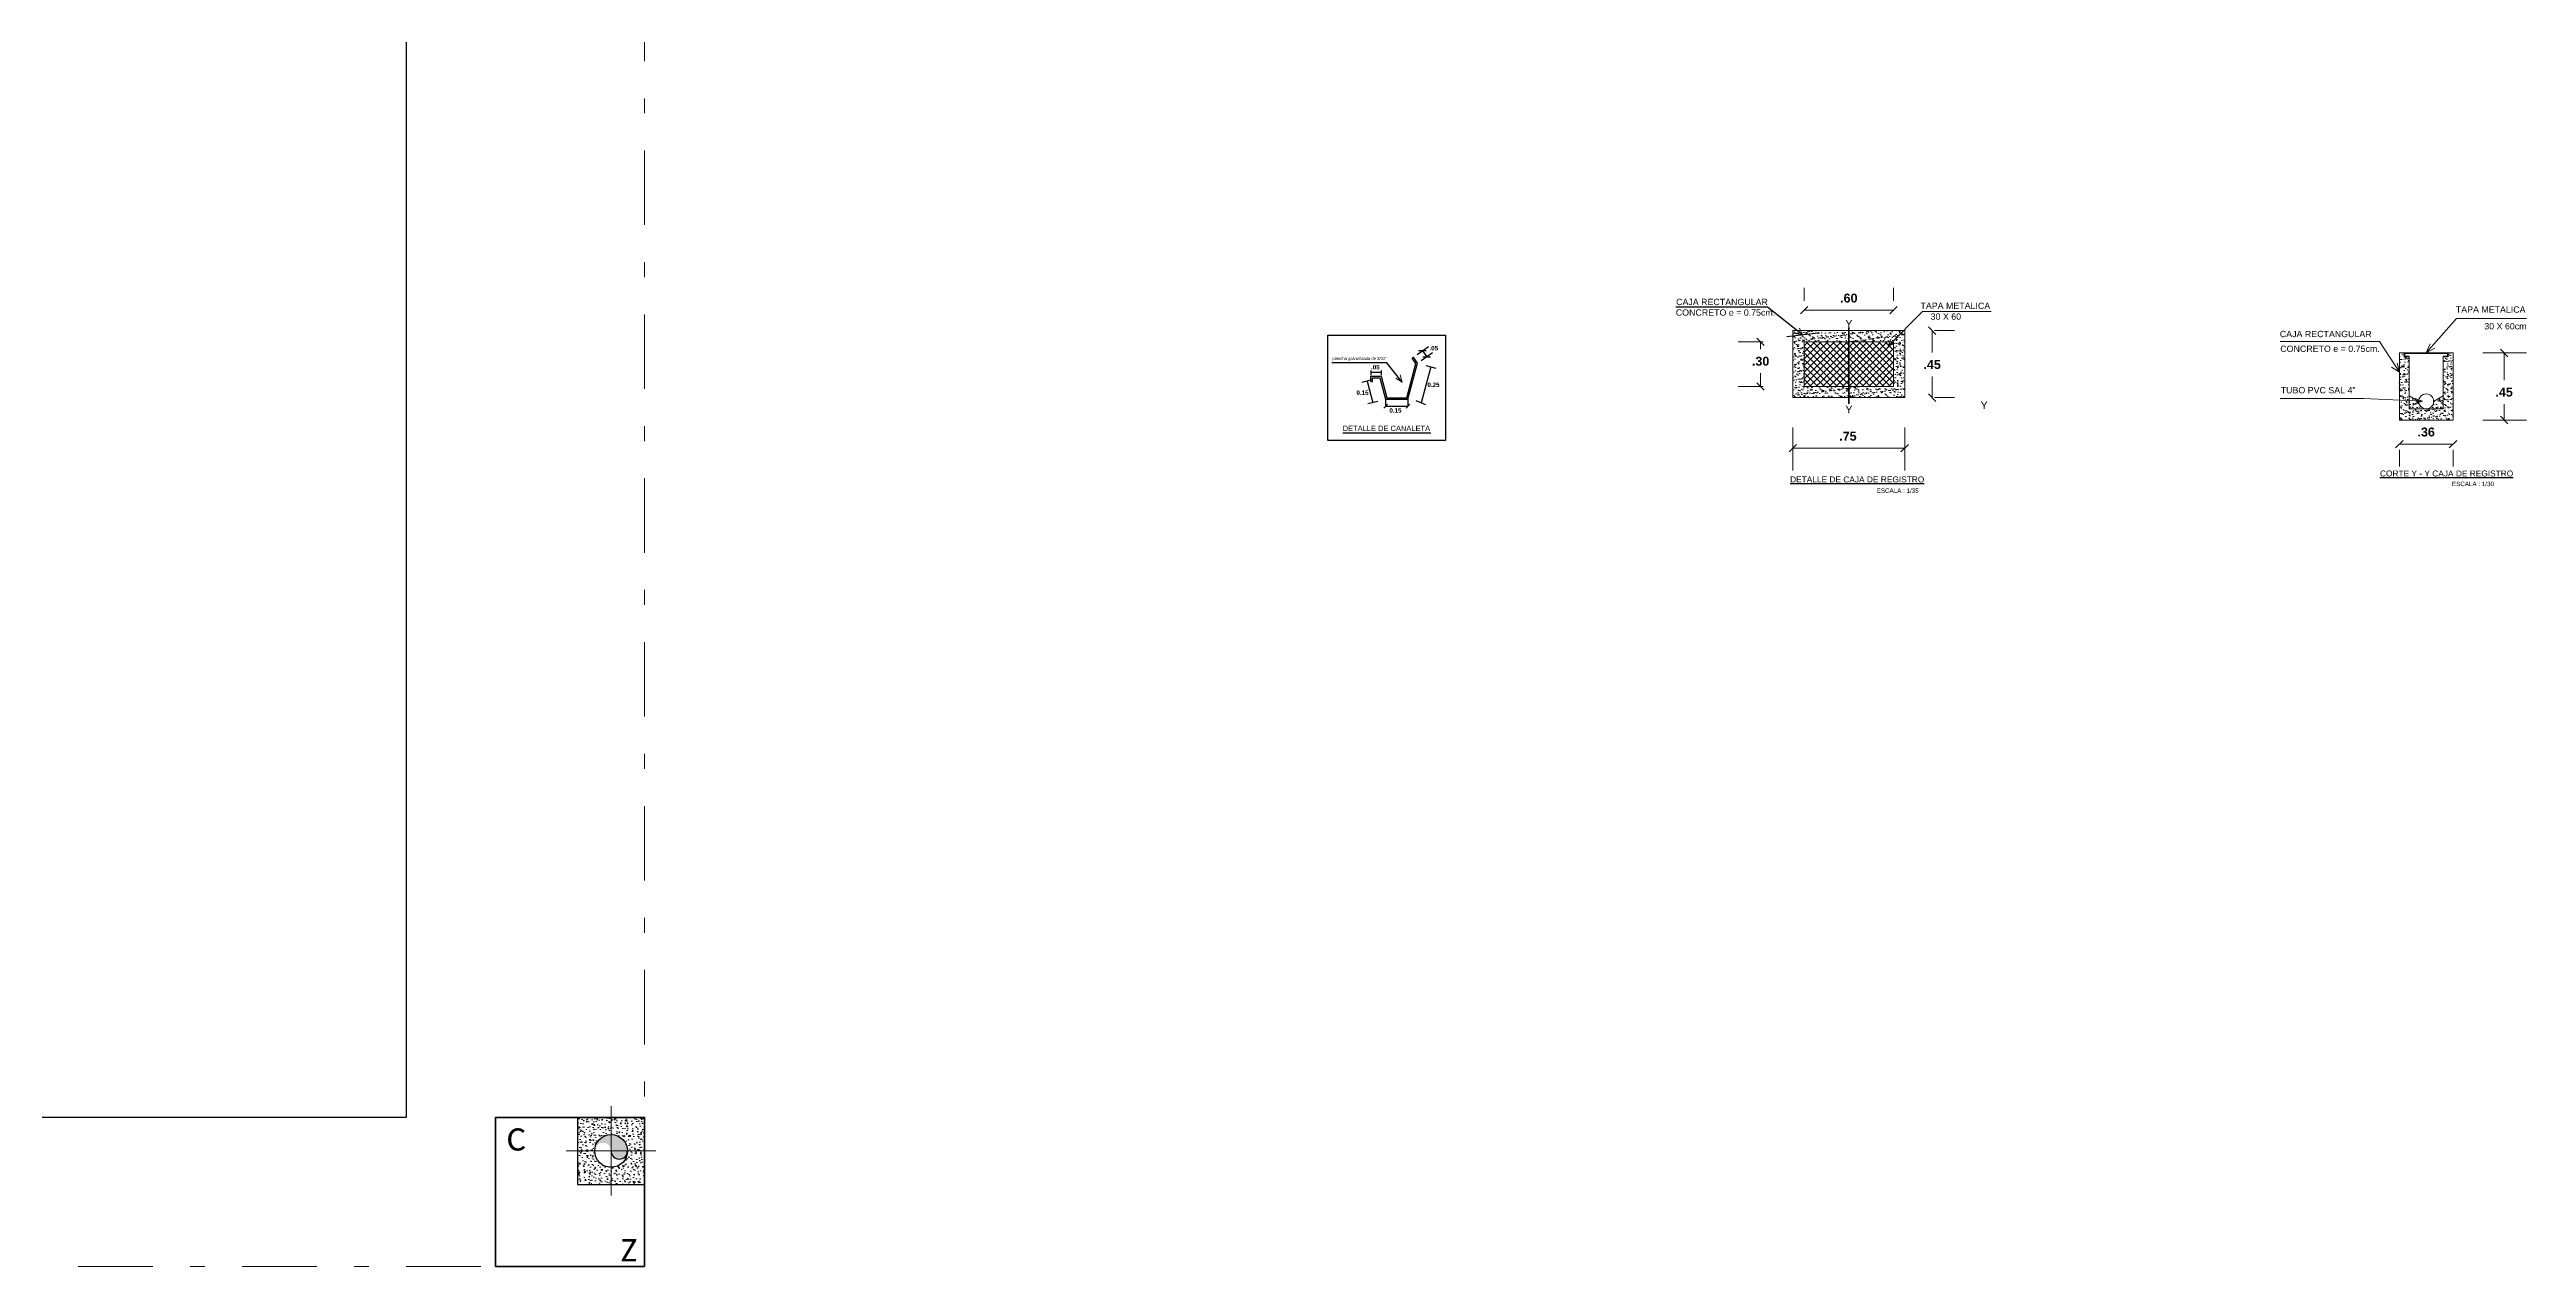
# Model space of a CAD drawing. Header units: metres. Extents: x 772934 to 773467, y 8442002 to 8442594.
# Drawn here: x 773092.59 to 773109.2, y 8442144.57 to 8442152.74 of the extents above; entities that cross this region are included whole.
import ezdxf
from ezdxf.enums import TextEntityAlignment as Align

# ---------------------------------------------------------------- set-up
doc = ezdxf.new("R2010")
doc.units = ezdxf.units.M
doc.header["$PDMODE"] = 66
doc.linetypes.add('DASHDOT', pattern=[1, 0.5, -0.25, 0, -0.25])
doc.linetypes.add('DASHDOT2', pattern=[0.5, 0.25, -0.125, 0, -0.125])
for name, color, linetype, lineweight in [('02', 2, 'Continuous', 20), ('agua', 4, 'Continuous', 40), ('AZUL', 150, 'Continuous', 30), ('CIMENTACION', 7, 'Continuous', 40), ('COLUMNASS', 9, 'Continuous', 25), ('COTAS', 40, 'Continuous', 5), ('COTAS-01', 1, 'Continuous', 9), ('ELEMENTOS', 2, 'Continuous', 5), ('MURO...', 112, 'Continuous', 30), ('N.P.T', 61, 'DASHDOT', 9), ('PLUMA0.00', 253, 'Continuous', 0), ('TEXTOS-GRANDES-06', 6, 'Continuous', 25)]:
    doc.layers.add(name, color=color, linetype=linetype, lineweight=lineweight)
doc.layers.add('TEXTOS-CHICOS-03', color=3, linetype='Continuous')
doc.styles.add('ARIAL', font='arial.ttf', dxfattribs={"width": 1.1})
doc.styles.add('ARIAL N', font='')
doc.styles.add('Legend', font='calibri.ttf')
doc.styles.get("Standard").update_dxf_attribs({"font": 'simplex.shx'})
doc.styles.get('ARIAL N').set_extended_font_data('Arial', bold=True)
doc.dimstyles.new('Copy of 1-100', dxfattribs={"dimtxt": 0.06, "dimasz": 0.05, "dimexe": 0.15, "dimexo": 0.2, "dimgap": 0.05, "dimtad": 1, "dimtih": 1, "dimtoh": 1, "dimzin": 4, "dimdsep": 46, "dimtxsty": 'ARIAL N', "dimblk": 'OBLIQUE', "dimcen": 0, "dimclrd": 4, "dimclre": 4, "dimclrt": 3, "dimadec": 0, "dimazin": 0, "dimtfac": 1, "dimtmove": 0, "dimatfit": 0, "dimldrblk": 'OBLIQUE', "dimfxl": 1, "dimtolj": 1, "dimtzin": 0, "dimlwd": -1, "dimlwe": -1, "dimarcsym": 1})
doc.dimstyles.new('ISO-25', dxfattribs={"dimscale": 0, "dimtxt": 0.18, "dimasz": 0.08, "dimexe": 0.09, "dimexo": 0.5, "dimgap": 0.35, "dimtad": 0, "dimtih": 1, "dimtoh": 1, "dimzin": 3, "dimtxsty": 'Standard', "dimblk": 'OBLIQUE', "dimcen": -3, "dimclrd": 256, "dimclre": 256, "dimadec": 0, "dimazin": 0, "dimtfac": 1, "dimtmove": 2, "dimatfit": 2, "dimldrblk": 'OBLIQUE', "dimfxl": 1, "dimfxlon": 1, "dimtolj": 2, "dimarcsym": 0})
pattern_1 = [(37.5, (771801.091282, 8442503.52625), (-0.00125986716, 0.0385364754), [0, -0.0304, 0, -0.034, 0, -0.0325]), (7.5, (771801.09128, 8442503.52625), (0.0353955341, 0.0564429213), [0, -0.0164, 0, -0.0274, 0, -0.0105]), (327.5, (771801.066682, 8442503.52625), (0.0622828372, 0.0001131811), [0, -0.01, 0, -0.036, 0, -0.047]), (317.5, (771801.06668, 8442503.52625), (0.060122532, 0.0175535113), [0, -0.005, 0, -0.0236, 0, -0.027])]

# ---------------------------------------------------------------- blocks, each defined once
blk = doc.blocks.new('_Oblique')
at = {"color": 0, "linetype": 'ByBlock', "lineweight": -2}
blk.add_line((-0.5, -0.5), (0.5, 0.5), dxfattribs=at)
blk = doc.blocks.new('*D178')
at = {"layer": 'Defpoints', "color": 0, "transparency": 16777216}
for p in [(773105.033, 8442150.85), (773105.033, 8442150.4), (773105.217, 8442150.4)]:
    blk.add_point(p, dxfattribs=at)
at = {"layer": 'ELEMENTOS', "color": 4, "transparency": 16777216}
for p, q in [((773105.217, 8442150.85), (773105.217, 8442150.702)), ((773105.233, 8442150.85), (773105.367, 8442150.85)), ((773105.217, 8442150.4), (773105.217, 8442150.541)), ((773105.233, 8442150.4), (773105.367, 8442150.4))]:
    blk.add_line(p, q, dxfattribs=at)
at = {"layer": 'ELEMENTOS', "color": 4, "transparency": 16777216, "xscale": 0.05, "yscale": 0.05, "zscale": 0.05}
for p, rotation in [((773105.217, 8442150.85), 90), ((773105.217, 8442150.4), 270)]:
    blk.add_blockref('_Oblique', p, dxfattribs=dict(at, rotation=rotation))
at = {"layer": 'ELEMENTOS', "color": 3, "transparency": 16777216, "insert": (773105.217, 8442150.622), "char_height": 0.06, "attachment_point": 5, "style": 'ARIAL N'}
blk.add_mtext('\\A1;.45', dxfattribs=at)
blk = doc.blocks.new('*D179')
at = {"layer": 'Defpoints', "color": 0, "transparency": 16777216}
for p in [(773104.283, 8442150.4), (773105.033, 8442150.4), (773105.033, 8442150.061)]:
    blk.add_point(p, dxfattribs=at)
at = {"layer": 'ELEMENTOS', "color": 4, "transparency": 16777216}
for p, q in [((773104.283, 8442150.2), (773104.283, 8442149.911)), ((773105.033, 8442150.2), (773105.033, 8442149.911)), ((773104.283, 8442150.061), (773105.033, 8442150.061))]:
    blk.add_line(p, q, dxfattribs=at)
at = {"layer": 'ELEMENTOS', "color": 4, "transparency": 16777216, "xscale": 0.05, "yscale": 0.05, "zscale": 0.05, "rotation": 180}
blk.add_blockref('_Oblique', (773104.283, 8442150.061), dxfattribs=at)
at = {"layer": 'ELEMENTOS', "color": 4, "transparency": 16777216, "xscale": 0.05, "yscale": 0.05, "zscale": 0.05}
blk.add_blockref('_Oblique', (773105.033, 8442150.061), dxfattribs=at)
at = {"layer": 'ELEMENTOS', "color": 3, "transparency": 16777216, "insert": (773104.652, 8442150.141), "char_height": 0.06, "attachment_point": 5, "style": 'ARIAL N'}
blk.add_mtext('\\A1;.75', dxfattribs=at)
blk = doc.blocks.new('*D180')
at = {"layer": 'Defpoints', "color": 0, "transparency": 16777216}
for p in [(773104.358, 8442150.85), (773104.958, 8442150.987), (773104.958, 8442150.85)]:
    blk.add_point(p, dxfattribs=at)
at = {"layer": 'ELEMENTOS', "color": 4, "transparency": 16777216}
for p, q in [((773104.358, 8442151.05), (773104.358, 8442151.137)), ((773104.958, 8442151.05), (773104.958, 8442151.137)), ((773104.358, 8442150.987), (773104.958, 8442150.987))]:
    blk.add_line(p, q, dxfattribs=at)
at = {"layer": 'ELEMENTOS', "color": 4, "transparency": 16777216, "xscale": 0.05, "yscale": 0.05, "zscale": 0.05, "rotation": 180}
blk.add_blockref('_Oblique', (773104.358, 8442150.987), dxfattribs=at)
at = {"layer": 'ELEMENTOS', "color": 4, "transparency": 16777216, "xscale": 0.05, "yscale": 0.05, "zscale": 0.05}
blk.add_blockref('_Oblique', (773104.958, 8442150.987), dxfattribs=at)
at = {"layer": 'ELEMENTOS', "color": 3, "transparency": 16777216, "insert": (773104.658, 8442151.068), "char_height": 0.06, "attachment_point": 5, "style": 'ARIAL N'}
blk.add_mtext('\\A1;.60', dxfattribs=at)
blk = doc.blocks.new('*D181')
at = {"layer": 'Defpoints', "color": 0, "transparency": 16777216}
for p in [(773104.283, 8442150.775), (773104.066, 8442150.475), (773104.283, 8442150.475)]:
    blk.add_point(p, dxfattribs=at)
at = {"layer": 'ELEMENTOS', "color": 4, "transparency": 16777216}
for p, q in [((773104.083, 8442150.775), (773103.916, 8442150.775)), ((773104.066, 8442150.775), (773104.066, 8442150.725)), ((773104.066, 8442150.475), (773104.066, 8442150.564)), ((773104.083, 8442150.475), (773103.916, 8442150.475))]:
    blk.add_line(p, q, dxfattribs=at)
at = {"layer": 'ELEMENTOS', "color": 4, "transparency": 16777216, "xscale": 0.05, "yscale": 0.05, "zscale": 0.05}
for p, rotation in [((773104.066, 8442150.775), 90), ((773104.066, 8442150.475), 270)]:
    blk.add_blockref('_Oblique', p, dxfattribs=dict(at, rotation=rotation))
at = {"layer": 'ELEMENTOS', "color": 3, "transparency": 16777216, "insert": (773104.066, 8442150.644), "char_height": 0.06, "attachment_point": 5, "style": 'ARIAL N'}
blk.add_mtext('\\A1;.30', dxfattribs=at)
blk = doc.blocks.new('*D182')
at = {"layer": 'Defpoints', "color": 0, "transparency": 16777216}
for p in [(773108.712, 8442150.7), (773108.712, 8442150.25), (773109.055, 8442150.25)]:
    blk.add_point(p, dxfattribs=at)
at = {"layer": 'ELEMENTOS', "color": 4, "transparency": 16777216}
for p, q in [((773108.912, 8442150.7), (773109.205, 8442150.7)), ((773109.055, 8442150.7), (773109.055, 8442150.518)), ((773109.055, 8442150.25), (773109.055, 8442150.357)), ((773108.912, 8442150.25), (773109.205, 8442150.25))]:
    blk.add_line(p, q, dxfattribs=at)
at = {"layer": 'ELEMENTOS', "color": 4, "transparency": 16777216, "xscale": 0.05, "yscale": 0.05, "zscale": 0.05}
for p, rotation in [((773109.055, 8442150.7), 90), ((773109.055, 8442150.25), 270)]:
    blk.add_blockref('_Oblique', p, dxfattribs=dict(at, rotation=rotation))
at = {"layer": 'ELEMENTOS', "color": 3, "transparency": 16777216, "insert": (773109.055, 8442150.437), "char_height": 0.06, "attachment_point": 5, "style": 'ARIAL N'}
blk.add_mtext('\\A1;.45', dxfattribs=at)
blk = doc.blocks.new('*D183')
at = {"layer": 'Defpoints', "color": 0, "transparency": 16777216}
for p in [(773108.352, 8442150.25), (773108.712, 8442150.25), (773108.712, 8442150.088)]:
    blk.add_point(p, dxfattribs=at)
at = {"layer": 'ELEMENTOS', "color": 4, "transparency": 16777216}
for p, q in [((773108.352, 8442150.088), (773108.712, 8442150.088)), ((773108.352, 8442150.05), (773108.352, 8442149.938)), ((773108.712, 8442150.05), (773108.712, 8442149.938))]:
    blk.add_line(p, q, dxfattribs=at)
at = {"layer": 'ELEMENTOS', "color": 4, "transparency": 16777216, "xscale": 0.05, "yscale": 0.05, "zscale": 0.05, "rotation": 180}
blk.add_blockref('_Oblique', (773108.352, 8442150.088), dxfattribs=at)
at = {"layer": 'ELEMENTOS', "color": 4, "transparency": 16777216, "xscale": 0.05, "yscale": 0.05, "zscale": 0.05}
blk.add_blockref('_Oblique', (773108.712, 8442150.088), dxfattribs=at)
at = {"layer": 'ELEMENTOS', "color": 3, "transparency": 16777216, "insert": (773108.532, 8442150.169), "char_height": 0.06, "attachment_point": 5, "style": 'ARIAL N'}
blk.add_mtext('\\A1;.36', dxfattribs=at)

msp = doc.modelspace()

# ---------------------------------------------------------------- hatches: boundary and pattern name
at = {"linetype": 'Continuous', "lineweight": 0}
h = msp.add_hatch(dxfattribs=at)
h.set_pattern_fill('AR-CONC', color=256, scale=0.01, angle=90, style=0)
h.set_pattern_definition([(140, (773096.55327, 8442143.14356), (0.0062752, 0.071726), [0.0075, -0.0825]), (85, (773096.55327, 8442143.14356), (-0.0752192, -0.0138751), [0.006, -0.066]), (190.4514, (773096.55379, 8442143.149534), (-0.068944, 0.057851), [0.006374, -0.0701142]), (136.184, (773096.53327, 8442143.14356), (0.016552, 0.106724), [0.01125, -0.12375]), (186.6356, (773096.53465, 8442143.15245), (-0.097412, 0.0934663), [0.009561, -0.1051713]), (81.184, (773096.53327, 8442143.14356), (-0.097412, 0.093466), [0.009, -0.099]), (111, (773096.53827, 8442143.15356), (0.0402619, 0.0596907), [0.0075, -0.0825]), (56, (773096.53827, 8442143.15356), (-0.072515, 0.0243315), [0.006, -0.066]), (161.4514, (773096.54162, 8442143.15853), (-0.032253, 0.0840223), [0.006374, -0.0701142]), (127.5, (773096.553268, 8442143.143557), (-0.03328939, 0.00121599), [0, -0.0652, 0, -0.067, 0, -0.06625]), (97.5, (773096.553268, 8442143.143557), (-0.03944117, 0.02630695), [0, -0.0382, 0, -0.0637, 0, -0.02525]), (57.5, (773096.553268, 8442143.121257), (0.0022555, 0.05338224), [0, -0.025, 0, -0.078, 0, -0.1035]), (47.5, (773096.55327, 8442143.111257), (-0.0100105, 0.0583186), [0, -0.0325, 0, -0.0518, 0, -0.0735])])
edge = h.paths.add_edge_path()
edge.add_line((773096.128, 8442145.344), (773096.244, 8442145.344))
edge.add_arc((773096.353, 8442145.344), 0.11, 90, 180, ccw=False)
edge.add_line((773096.353, 8442145.453), (773096.353, 8442145.569))
edge.add_line((773096.353, 8442145.569), (773096.128, 8442145.569))
edge.add_line((773096.128, 8442145.569), (773096.128, 8442145.344))
edge = h.paths.add_edge_path()
edge.add_line((773096.128, 8442145.119), (773096.353, 8442145.119))
edge.add_line((773096.353, 8442145.119), (773096.353, 8442145.234))
edge.add_arc((773096.353, 8442145.344), 0.11, 180, 270, ccw=False)
edge.add_line((773096.244, 8442145.344), (773096.128, 8442145.344))
edge.add_line((773096.128, 8442145.344), (773096.128, 8442145.119))
edge = h.paths.add_edge_path()
edge.add_line((773096.578, 8442145.344), (773096.463, 8442145.344))
edge.add_arc((773096.353, 8442145.344), 0.11, 270, 359.9959, ccw=False)
edge.add_line((773096.353, 8442145.234), (773096.353, 8442145.119))
edge.add_line((773096.353, 8442145.119), (773096.578, 8442145.119))
edge.add_line((773096.578, 8442145.119), (773096.578, 8442145.344))
edge = h.paths.add_edge_path()
edge.add_line((773096.463, 8442145.344), (773096.578, 8442145.344))
edge.add_line((773096.578, 8442145.344), (773096.578, 8442145.569))
edge.add_line((773096.578, 8442145.569), (773096.353, 8442145.569))
edge.add_line((773096.353, 8442145.569), (773096.353, 8442145.453))
edge.add_arc((773096.353, 8442145.344), 0.11, -0.0041, 90, ccw=False)
at = {"linetype": 'Continuous'}
h = msp.add_hatch(color=256, dxfattribs=at)
h.set_gradient(color1=(0, 0, 255), one_color=1, tint=1)
h.paths.add_polyline_path([(773096.353, 8442145.453, 0.414214), (773096.244, 8442145.344, -1), (773096.353, 8442145.344, 1), (773096.463, 8442145.344, 0.414214)])
at = {"layer": 'PLUMA0.00', "ltscale": 0.5}
h = msp.add_hatch(dxfattribs=at)
h.set_pattern_fill('AR-SAND', color=256, scale=0.02, style=0)
h.set_pattern_definition([(37.5, (771799.633364, 8442503.52625), (-0.00125986716, 0.0385364754), [0, -0.0304, 0, -0.034, 0, -0.0325]), (7.5, (771799.633364, 8442503.52625), (0.0353955341, 0.0564429213), [0, -0.0164, 0, -0.0274, 0, -0.0105]), (327.5, (771799.608764, 8442503.52625), (0.0622828372, 0.0001131811), [0, -0.01, 0, -0.036, 0, -0.047]), (317.5, (771799.608764, 8442503.52625), (0.060122532, 0.0175535113), [0, -0.005, 0, -0.0236, 0, -0.027])])
h.paths.add_polyline_path([(773105.033, 8442150.85), (773104.283, 8442150.85), (773104.283, 8442150.4), (773105.033, 8442150.4)])
h.paths.add_polyline_path([(773104.958, 8442150.775), (773104.958, 8442150.475), (773104.358, 8442150.475), (773104.358, 8442150.775)], flags=16)
at = {"layer": 'PLUMA0.00'}
h = msp.add_hatch(dxfattribs=at)
h.set_pattern_fill('ANSI37', color=256, scale=0.25, style=0)
h.set_pattern_definition([(45, (771799.633364, 8442503.52625), (-0.0220970869, 0.0220970869), []), (135, (771799.633364, 8442503.52625), (-0.0220970869, -0.0220970869), [])])
h.paths.add_polyline_path([(773104.958, 8442150.775), (773104.358, 8442150.775), (773104.358, 8442150.475), (773104.958, 8442150.475)])
at = {"layer": 'PLUMA0.00', "ltscale": 0.5}
h = msp.add_hatch(dxfattribs=at)
h.set_pattern_fill('AR-SAND', color=256, scale=0.02, style=0)
h.set_pattern_definition(pattern_1)
h.paths.add_polyline_path([(773108.417, 8442150.675), (773108.385, 8442150.675), (773108.385, 8442150.7), (773108.352, 8442150.7), (773108.352, 8442150.25), (773108.712, 8442150.25), (773108.712, 8442150.7), (773108.68, 8442150.7), (773108.68, 8442150.675), (773108.647, 8442150.675), (773108.647, 8442150.325), (773108.536, 8442150.325, -0.036794), (773108.528, 8442150.325), (773108.417, 8442150.325)])
at = {"layer": 'PLUMA0.00'}
h = msp.add_hatch(color=256, dxfattribs=at)
h.set_gradient(color1=(99, 100, 102), tint=1, name='CYLINDER')
h.paths.add_polyline_path([(773108.676, 8442150.7), (773108.389, 8442150.7), (773108.389, 8442150.697), (773108.676, 8442150.697)])
h.paths.add_polyline_path([(773108.389, 8442150.7), (773108.386, 8442150.7), (773108.386, 8442150.676), (773108.417, 8442150.676), (773108.417, 8442150.679), (773108.389, 8442150.679)])
h.paths.add_polyline_path([(773108.679, 8442150.7), (773108.676, 8442150.7), (773108.676, 8442150.697), (773108.676, 8442150.679), (773108.647, 8442150.679), (773108.647, 8442150.676), (773108.679, 8442150.676)])
at = {"layer": 'PLUMA0.00', "ltscale": 0.5}
h = msp.add_hatch(dxfattribs=at)
h.set_pattern_fill('AR-SAND', color=256, scale=0.02, style=0)
h.set_pattern_definition(pattern_1)
h.paths.add_polyline_path([(773108.482, 8442150.375), (773108.417, 8442150.413), (773108.417, 8442150.325), (773108.528, 8442150.325, -0.392831)])
h.paths.add_polyline_path([(773108.647, 8442150.413), (773108.582, 8442150.375, -0.392831), (773108.536, 8442150.325), (773108.647, 8442150.325)])

# ---------------------------------------------------------------- linework, layer by layer
for p, q in [((773094.978, 8442163.569), (773094.978, 8442145.569)), ((773094.978, 8442145.569), (773064.928, 8442145.569))]:
    msp.add_line(p, q)
at = {"layer": 'agua', "linetype": 'DASHDOT2', "ltscale": 50}
msp.add_line((773104.658, 8442150.869), (773104.658, 8442150.359), dxfattribs=at)
at = {"layer": 'AZUL'}
for p, q in [((773101.761, 8442150.689), (773101.838, 8442150.743)), ((773101.771, 8442150.716), (773101.821, 8442150.716)), ((773101.789, 8442150.649), (773101.864, 8442150.704)), ((773101.451, 8442150.582), (773101.451, 8442150.55)), ((773101.519, 8442150.582), (773101.519, 8442150.55)), ((773101.727, 8442150.666), (773101.736, 8442150.672)), ((773101.8, 8442150.675), (773101.85, 8442150.675)), ((773101.451, 8442150.509), (773101.461, 8442150.509)), ((773101.262, 8442150.163), (773101.854, 8442150.163))]:
    msp.add_line(p, q, dxfattribs=at)
at = {"layer": 'AZUL', "color": 4}
for p, q in [((773101.797, 8442150.714), (773101.826, 8442150.673)), ((773101.451, 8442150.572), (773101.519, 8442150.572)), ((773101.853, 8442150.607), (773101.788, 8442150.365)), ((773101.425, 8442150.511), (773101.464, 8442150.366)), ((773101.55, 8442150.389), (773101.55, 8442150.343)), ((773101.7, 8442150.389), (773101.7, 8442150.343)), ((773101.55, 8442150.343), (773101.7, 8442150.343)), ((773101.55, 8442150.189), (773101.55, 8442150.189)), ((773101.7, 8442150.189), (773101.7, 8442150.189))]:
    msp.add_line(p, q, dxfattribs=at)
at = {"layer": 'AZUL'}
msp.add_lwpolyline([(773101.163, 8442150.82), (773101.952, 8442150.82), (773101.952, 8442150.113), (773101.163, 8442150.113)], close=True, dxfattribs=at)
for points in [[(773101.451, 8442150.509), (773101.451, 8442150.544), (773101.519, 8442150.544), (773101.557, 8442150.399), (773101.692, 8442150.399), (773101.753, 8442150.629), (773101.727, 8442150.666)], [(773101.461, 8442150.509), (773101.461, 8442150.534), (773101.511, 8442150.534), (773101.55, 8442150.389), (773101.7, 8442150.389), (773101.764, 8442150.631), (773101.736, 8442150.672)]]:
    msp.add_lwpolyline(points, dxfattribs=at)
at = {"layer": 'CIMENTACION'}
msp.add_lwpolyline([(773096.578, 8442144.569), (773096.578, 8442145.569), (773095.578, 8442145.569), (773095.578, 8442144.569)], close=True, dxfattribs=at)
at = {"layer": 'COLUMNASS'}
msp.add_lwpolyline([(773096.578, 8442145.119), (773096.578, 8442145.569), (773096.128, 8442145.569), (773096.128, 8442145.119)], close=True, dxfattribs=at)
at = {"layer": 'COTAS', "color": 1}
msp.add_line((773096.052, 8442145.344), (773096.654, 8442145.344), dxfattribs=at)
msp.add_lwpolyline([(773096.353, 8442145.044), (773096.353, 8442145.419), (773096.353, 8442145.644)], dxfattribs=at)
at = {"layer": 'COTAS-01', "color": 1}
for p, q in [((773104.348, 8442150.822), (773104.326, 8442150.867)), ((773104.348, 8442150.822), (773104.299, 8442150.832)), ((773104.922, 8442150.746), (773104.94, 8442150.793)), ((773104.922, 8442150.746), (773104.969, 8442150.765)), ((773108.532, 8442150.7), (773108.558, 8442150.761)), ((773108.532, 8442150.7), (773108.589, 8442150.733)), ((773101.662, 8442150.505), (773101.619, 8442150.53)), ((773101.662, 8442150.505), (773101.647, 8442150.553)), ((773108.352, 8442150.572), (773108.3, 8442150.604)), ((773108.352, 8442150.572), (773108.338, 8442150.631)), ((773108.508, 8442150.376), (773108.458, 8442150.361)), ((773108.508, 8442150.376), (773108.459, 8442150.395))]:
    msp.add_line(p, q, dxfattribs=at)
for points in [[(773104.922, 8442150.746), (773105.153, 8442150.978), (773105.613, 8442150.978)], [(773108.532, 8442150.7), (773108.736, 8442150.931), (773109.205, 8442150.931)], [(773108.352, 8442150.572), (773108.218, 8442150.778), (773107.552, 8442150.778)], [(773108.508, 8442150.376), (773108.111, 8442150.395), (773107.552, 8442150.395)]]:
    msp.add_lwpolyline(points, dxfattribs=at)
at = {"layer": 'ELEMENTOS'}
for p, q in [((773108.352, 8442150.25), (773108.352, 8442150.7)), ((773108.352, 8442150.7), (773108.385, 8442150.7)), ((773108.386, 8442150.7), (773108.389, 8442150.7)), ((773108.386, 8442150.7), (773108.386, 8442150.676)), ((773108.389, 8442150.7), (773108.386, 8442150.7)), ((773108.389, 8442150.7), (773108.389, 8442150.679)), ((773108.389, 8442150.7), (773108.676, 8442150.7)), ((773108.389, 8442150.697), (773108.676, 8442150.697)), ((773108.676, 8442150.7), (773108.676, 8442150.679)), ((773108.676, 8442150.7), (773108.679, 8442150.7)), ((773108.679, 8442150.7), (773108.679, 8442150.676)), ((773108.68, 8442150.7), (773108.712, 8442150.7)), ((773108.712, 8442150.25), (773108.712, 8442150.7)), ((773108.417, 8442150.676), (773108.386, 8442150.676)), ((773108.417, 8442150.679), (773108.389, 8442150.679)), ((773108.417, 8442150.679), (773108.417, 8442150.676)), ((773108.417, 8442150.679), (773108.417, 8442150.676)), ((773108.417, 8442150.676), (773108.417, 8442150.679)), ((773108.417, 8442150.676), (773108.417, 8442150.679)), ((773108.417, 8442150.676), (773108.417, 8442150.679)), ((773108.417, 8442150.675), (773108.417, 8442150.325)), ((773108.417, 8442150.325), (773108.417, 8442150.675)), ((773108.647, 8442150.676), (773108.647, 8442150.679)), ((773108.647, 8442150.679), (773108.676, 8442150.679)), ((773108.647, 8442150.676), (773108.647, 8442150.679)), ((773108.647, 8442150.676), (773108.647, 8442150.679)), ((773108.647, 8442150.676), (773108.679, 8442150.676)), ((773108.647, 8442150.325), (773108.647, 8442150.675)), ((773108.482, 8442150.375), (773108.417, 8442150.413)), ((773108.582, 8442150.375), (773108.647, 8442150.413)), ((773108.352, 8442150.25), (773108.712, 8442150.25)), ((773108.417, 8442150.325), (773108.647, 8442150.325))]:
    msp.add_line(p, q, dxfattribs=at)
for points in [[(773104.283, 8442150.85), (773105.033, 8442150.85), (773105.033, 8442150.4), (773104.283, 8442150.4), (773104.283, 8442150.85)], [(773108.417, 8442150.675), (773108.385, 8442150.675), (773108.385, 8442150.7)], [(773108.647, 8442150.675), (773108.68, 8442150.675), (773108.68, 8442150.7)]]:
    msp.add_lwpolyline(points, dxfattribs=at)
msp.add_lwpolyline([(773104.358, 8442150.775), (773104.958, 8442150.775), (773104.958, 8442150.475), (773104.358, 8442150.475)], close=True, dxfattribs=at)
msp.add_circle((773108.532, 8442150.375), 0.05, dxfattribs=at)
at = {"layer": 'MURO...'}
msp.add_circle((773096.353, 8442145.344), 0.11, dxfattribs=at)
msp.add_arc((773096.408, 8442145.344), 0.0548, 180, 0, dxfattribs=at)
at = {"layer": 'N.P.T'}
msp.add_lwpolyline([(773063.328, 8442166.359), (773096.578, 8442166.359), (773096.578, 8442144.569), (773063.328, 8442144.569)], close=True, dxfattribs=at)

# ---------------------------------------------------------------- block references
at = {"layer": 'AZUL', "color": 4}
for p, xscale, yscale, zscale, rotation in [((773101.425, 8442150.511), 0.05, 0.05, 0.05, 148.9866074817371), ((773101.853, 8442150.607), 0.05000000000000002, 0.05000000000000002, 0.05000000000000002, 299.5194045191465), ((773101.464, 8442150.366), 0.05, 0.05, 0.05, 148.9866074817371), ((773101.7, 8442150.343), 0.025, 0.025, 0.025, 180), ((773101.788, 8442150.365), 0.05000000000000002, 0.05000000000000002, 0.05000000000000002, 113.3265389678249)]:
    msp.add_blockref('_Oblique', p, dxfattribs=dict(at, xscale=xscale, yscale=yscale, zscale=zscale, rotation=rotation))
at = {"layer": 'AZUL', "color": 4, "xscale": 0.025, "yscale": 0.025, "zscale": 0.025}
msp.add_blockref('_Oblique', (773101.55, 8442150.343), dxfattribs=at)

# ---------------------------------------------------------------- texts
at = {"layer": '02', "lineweight": 5, "char_height": 0.15, "width": 5.57795, "attachment_point": 3, "style": 'Legend'}
for s, insert in [('C', (773095.779, 8442145.496)), ('Z', (773096.527, 8442144.752, 0.207))]:
    msp.add_mtext(s, dxfattribs=dict(at, insert=insert))
at = {"layer": 'AZUL', "color": 3, "char_height": 0.03, "attachment_point": 5, "style": 'ARIAL N'}
for s, insert in [('\\A1;.05', (773101.873, 8442150.732)), ('\\A1;.05', (773101.481, 8442150.604)), ('\\A1;0.15', (773101.395, 8442150.433)), ('\\A1;0.25', (773101.871, 8442150.486)), ('\\A1;0.15', (773101.616, 8442150.314))]:
    msp.add_mtext(s, dxfattribs=dict(at, insert=insert))
at = {"layer": 'TEXTOS-CHICOS-03', "style": 'ARIAL'}
for s, height, p in [('CAJA RECTANGULAR ', 0.04244, (773103.499, 8442151.021)), ('CONCRETO e = 0.75cm.', 0.04244, (773103.497, 8442150.95)), ('Y', 0.0531, (773104.634, 8442150.869)), ('Y', 0.0531, (773105.541, 8442150.323)), ('Y', 0.0531, (773104.634, 8442150.294))]:
    msp.add_text(s, height=height, rotation=360, dxfattribs=at).set_placement(p)
for s, height, p in [('TAPA METALICA ', 0.04244, (773105.139, 8442150.995)), ('30 X 60  ', 0.0424, (773105.207, 8442150.923)), ('CAJA RECTANGULAR ', 0.04244, (773107.55, 8442150.806)), ('TAPA METALICA ', 0.04244, (773108.731, 8442150.97)), ('30 X 60cm  ', 0.04244, (773108.922, 8442150.858)), ('CONCRETO e = 0.75cm.', 0.04244, (773107.553, 8442150.707)), ('plancha galvanizada de 3/32"', 0.02, (773101.192, 8442150.653)), ('TUBO PVC SAL 4"', 0.04244, (773107.556, 8442150.429)), ('ESCALA : 1/35', 0.03, (773104.845, 8442149.761)), ('ESCALA : 1/30', 0.03, (773108.705, 8442149.806))]:
    msp.add_text(s, height=height, dxfattribs=at).set_placement(p)
at = {"layer": 'TEXTOS-GRANDES-06', "style": 'ARIAL'}
msp.add_text('DETALLE DE CANALETA ', height=0.036, dxfattribs=at).set_placement((773101.562, 8442150.194), align=Align.MIDDLE)
for s, p in [('%%UDETALLE DE CAJA DE REGISTRO', (773104.264, 8442149.831)), ('%%UCORTE Y - Y CAJA DE REGISTRO', (773108.222, 8442149.871))]:
    msp.add_text(s, height=0.04, dxfattribs=at).set_placement(p)

# ---------------------------------------------------------------- dimensions: what is measured, and where the dimension line sits
at = {"layer": 'ELEMENTOS'}
for base, p1, p2, picture, middle in [((773104.958, 8442150.987), (773104.358, 8442150.85), (773104.958, 8442150.85), '*D180', (773104.658, 8442151.068)), ((773108.712, 8442150.088), (773108.352, 8442150.25), (773108.712, 8442150.25), '*D183', (773108.532, 8442150.169))]:
    dim = msp.add_linear_dim(base=base, p1=p1, p2=p2, dimstyle='Copy of 1-100', dxfattribs=at)
    dim.commit()
    dim.dimension.update_dxf_attribs({"geometry": picture, "text_midpoint": middle})
for base, p1, p2, picture, middle in [((773105.217, 8442150.4), (773105.033, 8442150.85), (773105.033, 8442150.4), '*D178', (773105.217, 8442150.622)), ((773104.066, 8442150.475), (773104.283, 8442150.775), (773104.283, 8442150.475), '*D181', (773104.066, 8442150.644)), ((773109.055, 8442150.25), (773108.712, 8442150.7), (773108.712, 8442150.25), '*D182', (773109.055, 8442150.437))]:
    dim = msp.add_linear_dim(base=base, p1=p1, p2=p2, angle=90, dimstyle='Copy of 1-100', dxfattribs=at)
    dim.commit()
    dim.dimension.update_dxf_attribs({"geometry": picture, "text_midpoint": middle, "dimtype": 160})
dim = msp.add_linear_dim(base=(773105.033, 8442150.061), p1=(773104.283, 8442150.4), p2=(773105.033, 8442150.4), dimstyle='Copy of 1-100', dxfattribs=at)
dim.commit()
dim.dimension.update_dxf_attribs({"geometry": '*D179', "text_midpoint": (773104.652, 8442150.061), "dimtype": 160})

# ---------------------------------------------------------------- leaders
at = {"layer": 'COTAS-01', "color": 1}
msp.add_leader([(773104.348, 8442150.822), (773104.113, 8442151.008), (773103.497, 8442151.008)], dimstyle='ISO-25', override={"dimscale": 1, "dimtxt": 0.2, "dimasz": 0.15, "dimexe": 0.12, "dimexo": 0.15, "dimgap": 0.0625, "dimcen": 0.2, "dimclrd": 1, "dimclre": 1}, dxfattribs=at)
at = {"layer": 'COTAS-01', "color": 1, "has_arrowhead": 0}
msp.add_leader([(773101.662, 8442150.505), (773101.559, 8442150.633), (773101.189, 8442150.633)], dimstyle='ISO-25', override={"dimscale": 1, "dimtxt": 0.2, "dimasz": 0.15, "dimexe": 0.12, "dimexo": 0.15, "dimgap": 0.0625, "dimcen": 0.2, "dimclrd": 1, "dimclre": 1}, dxfattribs=at)

doc.saveas('drawing.dxf')
